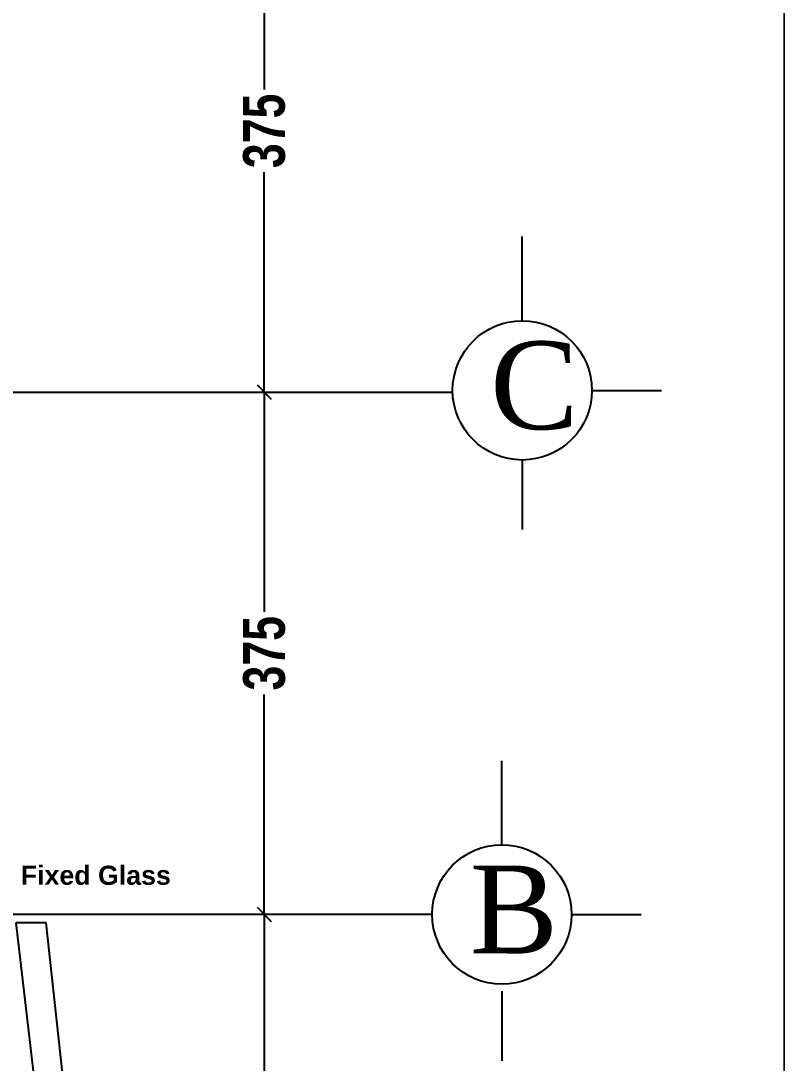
# Model space of a CAD drawing. Extents: x 285329 to 658348, y -83126 to -16980.
# Drawn here: x 360508 to 361056, y -41829 to -41081 of the extents above; entities that cross this region are included whole.
import ezdxf

# ---------------------------------------------------------------- set-up
doc = ezdxf.new("R2010")
doc.units = 0
doc.layers.get('0').update_dxf_attribs({"linetype": 'CONTINUOUS'})
doc.layers.get('DEFPOINTS').update_dxf_attribs({"color": 9, "linetype": 'CONTINUOUS'})
for name, color, linetype in [('AXIS', 1, 'CONTINUOUS'), ('COLUMN', 5, 'CONTINUOUS'), ('TEXT', 3, 'CONTINUOUS'), ('WALL', 7, 'CONTINUOUS')]:
    doc.layers.add(name, color=color, linetype=linetype)
doc.layers.add('VIS', color=8, linetype='CONTINUOUS', lineweight=18)
doc.styles.add('CITYBLUEPRINT', font='cityb___.ttf', dxfattribs={"width": 0.8})
doc.styles.add('style2', font='romantic.ttf', dxfattribs={"height": 50})
doc.styles.add('STYLE4', font='arialbd.ttf', dxfattribs={"height": 0.2})
doc.dimstyles.new('50', dxfattribs={"dimtxt": 30, "dimasz": 10, "dimexe": 5, "dimexo": 6, "dimgap": 5, "dimtad": 0, "dimdec": 0, "dimdsep": 46, "dimtxsty": 'CITYBLUEPRINT', "dimblk1": 'OBLIQUE', "dimblk2": 'OBLIQUE', "dimsah": 1, "dimcen": 0.05, "dimdle": 0.03, "dimclre": 22, "dimclrt": 7, "dimadec": 0, "dimazin": 0, "dimtfac": 1, "dimtdec": 0, "dimtix": 1, "dimtmove": 0, "dimatfit": 3, "dimldrblk": 'OBLIQUE', "dimfxl": 1, "dimtolj": 1, "dimtzin": 0, "dimarcsym": 0})

# ---------------------------------------------------------------- blocks, each defined once
blk = doc.blocks.new('_Oblique')
at = {"color": 0, "lineweight": -2}
blk.add_line((-0.5, -0.5), (0.5, 0.5), dxfattribs=at)
blk = doc.blocks.new('*D2551')
at = {"layer": 'DEFPOINTS', "color": 0, "linetype": 'Continuous', "lineweight": 5, "transparency": 16777216}
for p in [(360683.25, -40972.71), (360683.25, -41347.71), (360683.25, -41347.71)]:
    blk.add_point(p, dxfattribs=at)
at = {"layer": 'VIS', "color": 22, "linetype": 'Continuous', "lineweight": -2, "transparency": 16777216}
for p, q in [((360677.25, -40972.71), (360678.25, -40972.71)), ((360677.25, -41347.71), (360678.25, -41347.71))]:
    blk.add_line(p, q, dxfattribs=at)
at = {"layer": 'VIS', "color": 0, "linetype": 'Continuous', "lineweight": -2, "transparency": 16777216}
for p, q in [((360683.25, -40972.68), (360683.25, -41130.52)), ((360683.25, -41347.74), (360683.25, -41189.9))]:
    blk.add_line(p, q, dxfattribs=at)
at = {"layer": 'VIS', "color": 0, "linetype": 'Continuous', "lineweight": -2, "transparency": 16777216, "xscale": 10, "yscale": 10, "zscale": 10}
for p, rotation in [((360683.25, -40972.71), 90), ((360683.25, -41347.71), 270)]:
    blk.add_blockref('_Oblique', p, dxfattribs=dict(at, rotation=rotation))
at = {"layer": 'VIS', "color": 7, "linetype": 'Continuous', "lineweight": 5, "transparency": 16777216, "insert": (360683.25, -41160.21), "char_height": 30, "attachment_point": 5, "rotation": 90, "style": 'CITYBLUEPRINT'}
blk.add_mtext('\\A1;375', dxfattribs=at)
blk = doc.blocks.new('*D2552')
at = {"layer": 'DEFPOINTS', "color": 0, "linetype": 'Continuous', "lineweight": 5, "transparency": 16777216}
for p in [(360683.25, -41347.71), (360683.25, -41722.7), (360683.25, -41722.7)]:
    blk.add_point(p, dxfattribs=at)
at = {"layer": 'VIS', "color": 22, "linetype": 'Continuous', "lineweight": -2, "transparency": 16777216}
for p, q in [((360677.25, -41347.71), (360678.25, -41347.71)), ((360689.25, -41722.7), (360688.25, -41722.7))]:
    blk.add_line(p, q, dxfattribs=at)
at = {"layer": 'VIS', "color": 0, "linetype": 'Continuous', "lineweight": -2, "transparency": 16777216}
for p, q in [((360683.25, -41347.68), (360683.25, -41505.52)), ((360683.25, -41722.73), (360683.25, -41564.89))]:
    blk.add_line(p, q, dxfattribs=at)
at = {"layer": 'VIS', "color": 0, "linetype": 'Continuous', "lineweight": -2, "transparency": 16777216, "xscale": 10, "yscale": 10, "zscale": 10}
for p, rotation in [((360683.25, -41347.71), 90), ((360683.25, -41722.7), 270)]:
    blk.add_blockref('_Oblique', p, dxfattribs=dict(at, rotation=rotation))
at = {"layer": 'VIS', "color": 7, "linetype": 'Continuous', "lineweight": 5, "transparency": 16777216, "insert": (360683.25, -41535.2), "char_height": 30, "attachment_point": 5, "rotation": 90, "style": 'CITYBLUEPRINT'}
blk.add_mtext('\\A1;375', dxfattribs=at)
blk = doc.blocks.new('*D2553')
at = {"layer": 'DEFPOINTS', "color": 0, "linetype": 'Continuous', "lineweight": 5, "transparency": 16777216}
for p in [(360683.25, -41722.73), (360683.25, -42257.58), (360683.25, -42257.58)]:
    blk.add_point(p, dxfattribs=at)
at = {"layer": 'VIS', "color": 0, "linetype": 'Continuous', "lineweight": -2, "transparency": 16777216}
for p, q in [((360683.25, -41722.7), (360683.25, -41960.2)), ((360683.25, -42257.61), (360683.25, -42020.11))]:
    blk.add_line(p, q, dxfattribs=at)
at = {"layer": 'VIS', "color": 22, "linetype": 'Continuous', "lineweight": -2, "transparency": 16777216}
for p, q in [((360689.25, -41722.73), (360688.25, -41722.73)), ((360689.25, -42257.58), (360688.25, -42257.58))]:
    blk.add_line(p, q, dxfattribs=at)
at = {"layer": 'VIS', "color": 0, "linetype": 'Continuous', "lineweight": -2, "transparency": 16777216, "xscale": 10, "yscale": 10, "zscale": 10}
for p, rotation in [((360683.25, -41722.73), 90), ((360683.25, -42257.58), 270)]:
    blk.add_blockref('_Oblique', p, dxfattribs=dict(at, rotation=rotation))
at = {"layer": 'VIS', "color": 7, "linetype": 'Continuous', "lineweight": 5, "transparency": 16777216, "insert": (360683.25, -41990.15), "char_height": 30, "attachment_point": 5, "rotation": 90, "style": 'CITYBLUEPRINT'}
blk.add_mtext('\\A1;535', dxfattribs=at)

msp = doc.modelspace()

# ---------------------------------------------------------------- linework, layer by layer
at = {"layer": 'AXIS'}
for p, q in [((360868.46, -41296.49), (360868.46, -41236.06)), ((358473.11, -41347.71), (360818.48, -41347.71)), ((360918.46, -41346.49), (360968.46, -41346.49)), ((360868.46, -41396.49), (360868.46, -41446.49)), ((360853.81, -41672.76), (360853.81, -41612.33)), ((360803.81, -41722.7), (358462.22, -41722.7)), ((360903.81, -41722.76), (360953.81, -41722.76)), ((360853.81, -41777.76), (360853.81, -41827.76))]:
    msp.add_line(p, q, dxfattribs=at)
for centre in [(360868.46, -41346.49), (360853.81, -41722.76)]:
    msp.add_circle(centre, 50, dxfattribs=at)
at = {"layer": 'COLUMN', "linetype": 'Continuous', "lineweight": 5}
msp.add_lwpolyline([(361056.47, -38820.19), (361056.47, -43020.19), (358106.47, -43020.19), (358106.47, -38820.19)], close=True, dxfattribs=at)
at = {"layer": 'VIS', "linetype": 'Continuous', "lineweight": 5}
msp.add_line((361056.47, -43858.69), (361056.47, -38608.69), dxfattribs=at)
at = {"layer": 'WALL', "linetype": 'Continuous', "ltscale": 3}
for p, q in [((360526.66, -41728.7), (360504.93, -41728.7)), ((360504.93, -41728.7), (360565.64, -42252.02)), ((360585.64, -42272.58), (360526.66, -41728.7))]:
    msp.add_line(p, q, dxfattribs=at)

# ---------------------------------------------------------------- texts
at = {"layer": 'TEXT'}
for s, insert, char_height, width, attachment_point, style in [('C', (360845.37, -41311.31), 63, 240.4607, 1, 'style2'), ('Fixed Glass', (360616.15, -41687.7), 13.7388, 148.7202, 3, 'STYLE4'), ('B', (360830.72, -41687.59), 63, 240.4607, 1, 'style2')]:
    msp.add_mtext(s, dxfattribs=dict(at, insert=insert, char_height=char_height, width=width, attachment_point=attachment_point, style=style))

# ---------------------------------------------------------------- dimensions: what is measured, and where the dimension line sits
at = {"layer": 'VIS', "linetype": 'Continuous', "lineweight": 5}
for base, p1, p2, picture, middle in [((360683.25, -41347.71), (360683.25, -40972.71), (360683.25, -41347.71), '*D2551', (360683.25, -41160.21)), ((360683.25, -41722.7), (360683.25, -41347.71), (360683.25, -41722.7), '*D2552', (360683.25, -41535.2)), ((360683.25, -42257.58), (360683.25, -41722.73), (360683.25, -42257.58), '*D2553', (360683.25, -41990.15))]:
    dim = msp.add_linear_dim(base=base, p1=p1, p2=p2, angle=90, dimstyle='50', override={"dimtmove": 1}, dxfattribs=at)
    dim.commit()
    dim.dimension.update_dxf_attribs({"geometry": picture, "text_midpoint": middle})

doc.saveas('drawing.dxf')
